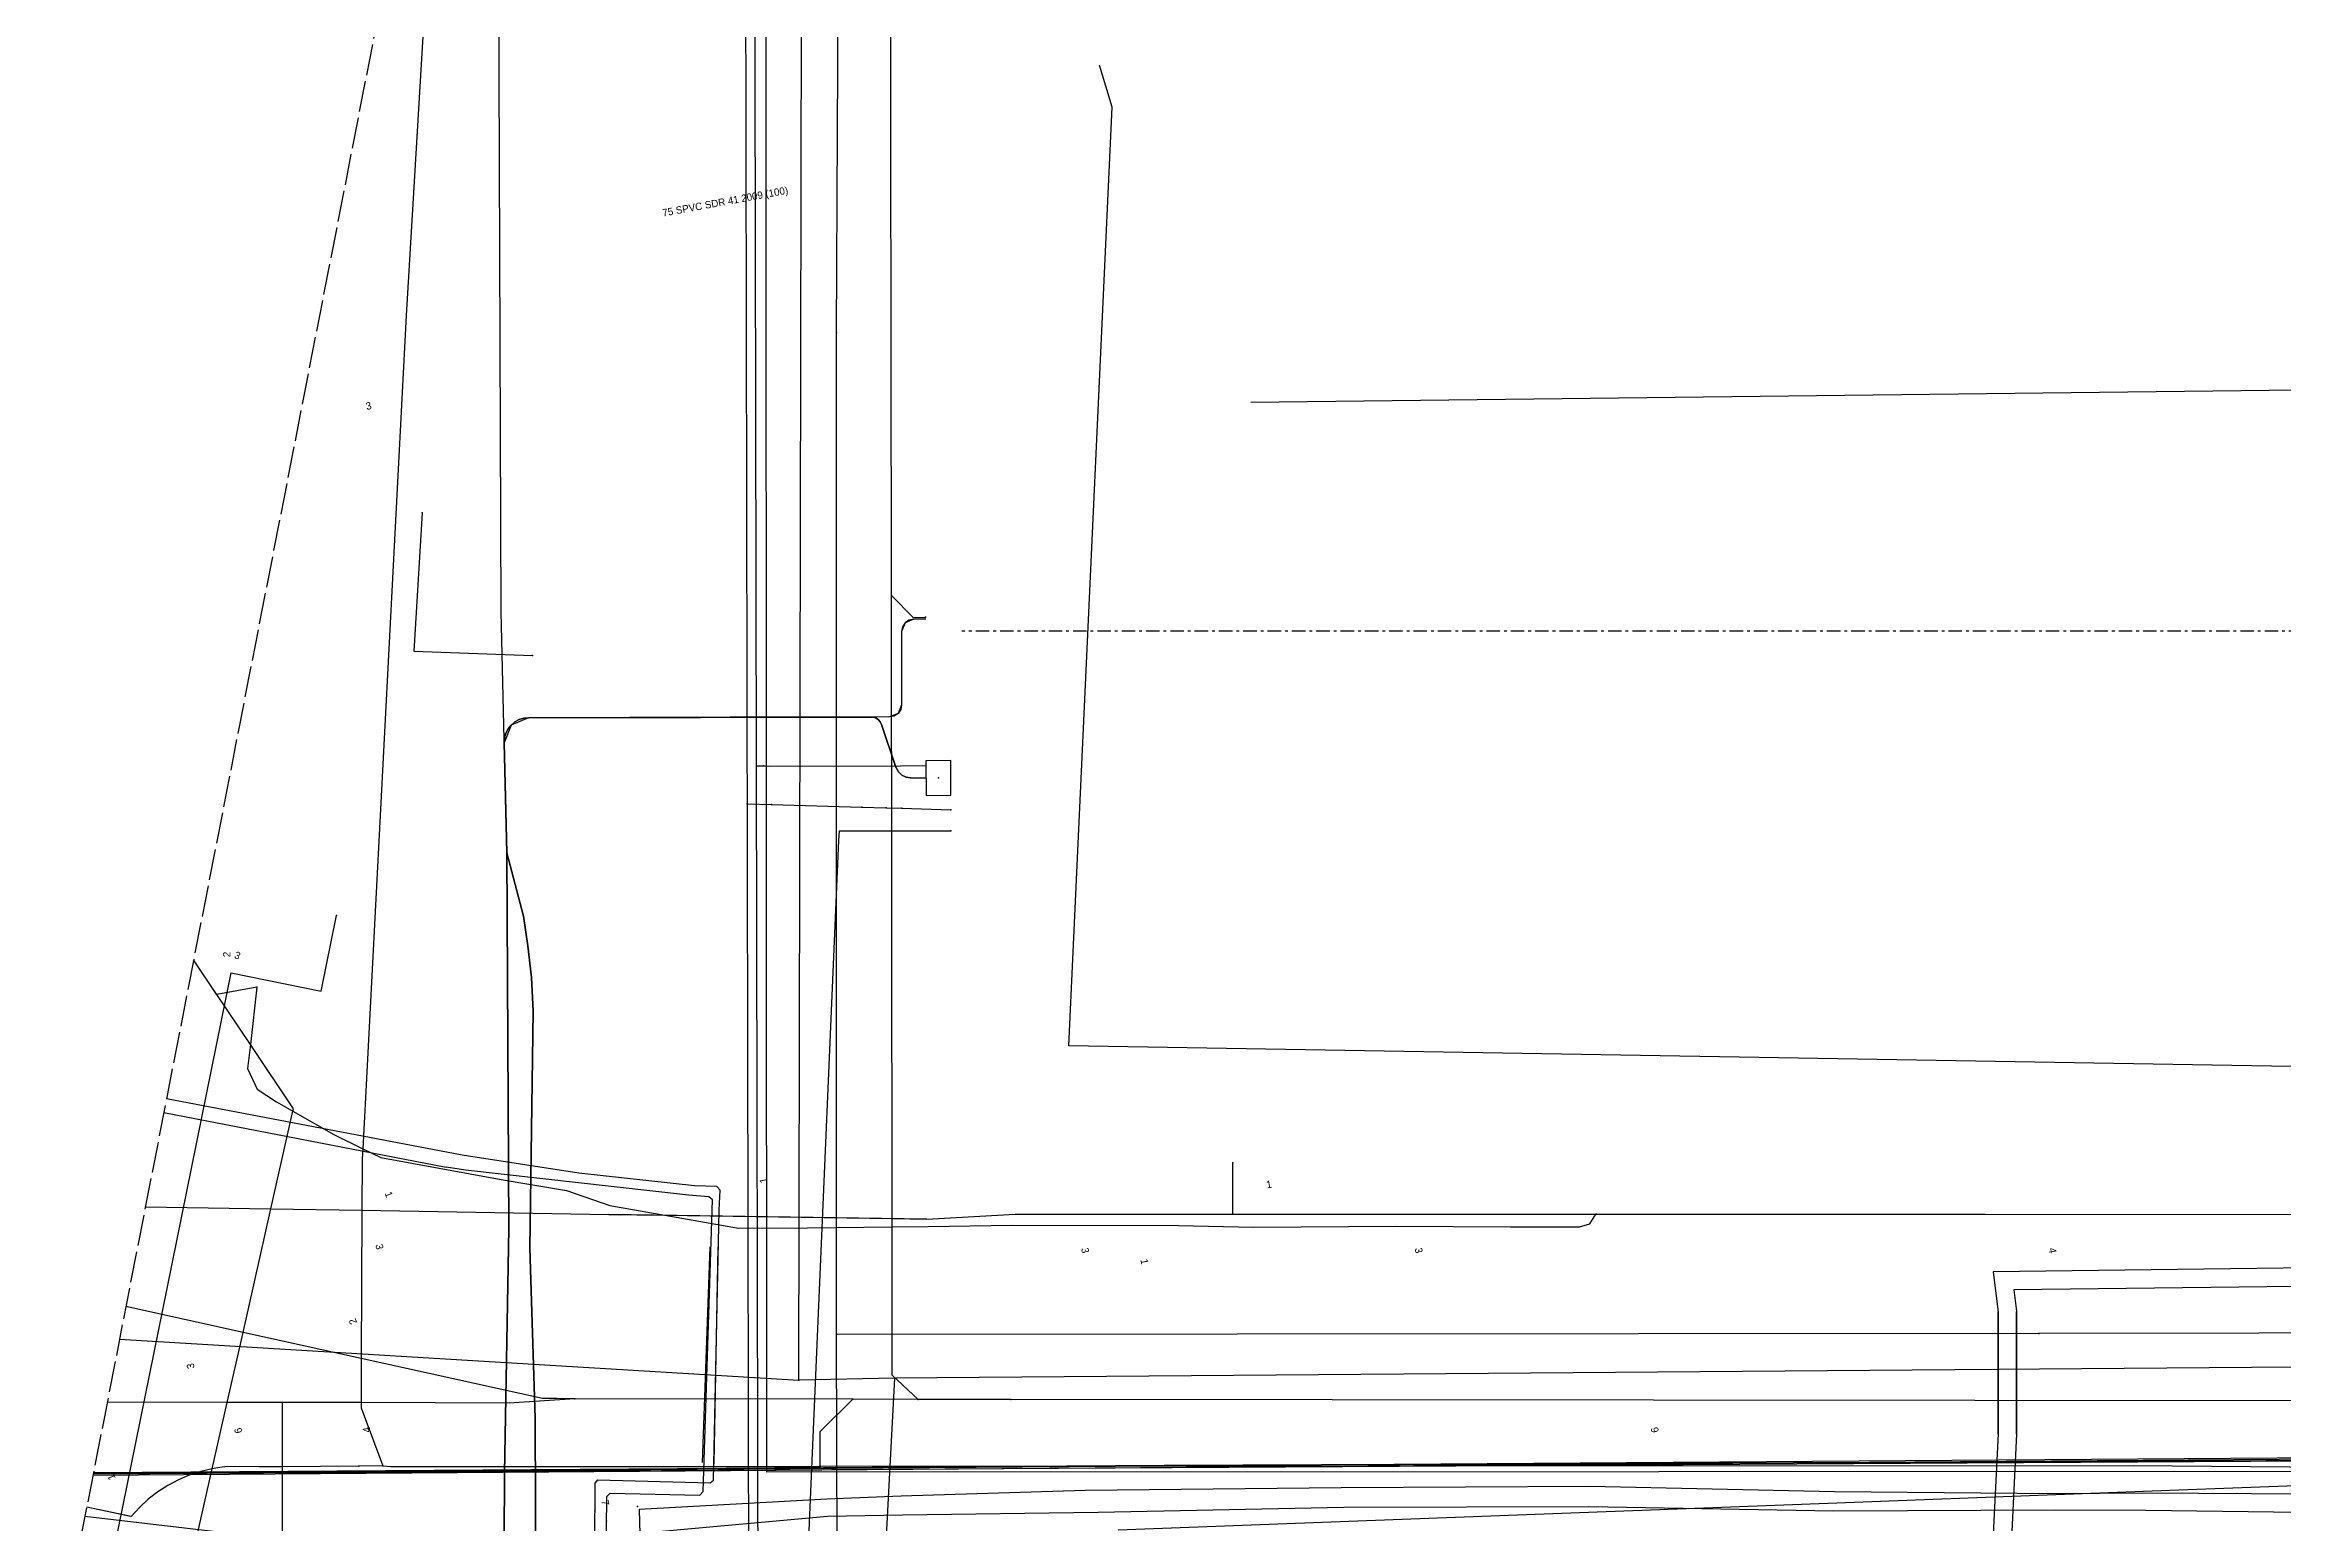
# Model space of a CAD drawing. Header units: metres. Extents: x -529 to 260, y -315 to 217.
# Drawn here: x -411.2 to -319.7, y -9.7 to 50.7 of the extents above; entities that cross this region are included whole.
import ezdxf

# ---------------------------------------------------------------- set-up
doc = ezdxf.new("R2010")
doc.units = ezdxf.units.M
doc.linetypes.add('DASHED', pattern=[1.524, 1.27, -0.254])
doc.linetypes.add('DISUSED', pattern=[0.9943, 0.55, -0.1666, 0.1111, -0.1666])
for name, color, linetype, true_color in [('GM0772_GWA_Appurtenance', 7, 'Continuous', 0xba38a8), ('GM0772_GWA_Rioolleiding', 7, 'Continuous', 0xba38a8), ('KA0000_OVG_Orientatiepolygoon', 7, 'Continuous', 0xff00ff), ('KL1001_WAT_Appurtenance', 7, 'Continuous', 0x0000ff), ('KL1001_WAT_Waterleiding', 7, 'Continuous', 0x0000ff), ('KL1031_ELS_Appurtenance', 7, 'Continuous', 0x960000), ('KL1031_ELS_Elektriciteitskabel', 7, 'Continuous', 0x960000), ('KL1031_ELS_ExtraGeometrie', 7, 'Continuous', 0x960000), ('KL1031_ELS_TechnischGebouw', 7, 'Continuous', 0x960000), ('KL1031_EMS_Elektriciteitskabel', 7, 'Continuous', 0xc80000), ('KL1031_EMS_ExtraGeometrie', 7, 'Continuous', 0xc80000), ('KL1031_EMS_Mantelbuis', 7, 'Continuous', 0xc80000), ('KL1031_EMS_TechnischGebouw', 7, 'Continuous', 0xc80000), ('KL1031_GLD_Annotatie', 7, 'Continuous', 0xffffff), ('KL1031_GLD_Appurtenance', 7, 'Continuous', 0xffaf3c), ('KL1031_GLD_OlieGasChemicalienPijpleiding', 7, 'Continuous', 0xffaf3c), ('KL1049_DAT_Telecommunicatiekabel', 7, 'Continuous', 0x00ff00), ('KL1051_DAT_Annotatie', 7, 'Continuous', 0xffffff), ('KL1051_DAT_Appurtenance', 7, 'Continuous', 0x00ff00), ('KL1051_DAT_Kabelbed', 7, 'Continuous', 0x00ff00), ('KL1051_DAT_Mantelbuis', 7, 'Continuous', 0x00ff00), ('KL1233_ELS_Appurtenance', 7, 'Continuous', 0x960000), ('KL1233_WRM_Appurtenance', 7, 'Continuous', 0x008080), ('KL1233_WRM_Mantelbuis', 7, 'Continuous', 0x008080), ('KL1233_WRM_ThermischePijpleiding', 7, 'Continuous', 0x008080), ('KL1648_DAT_Telecommunicatiekabel', 7, 'Continuous', 0x00ff00), ('KL1662_EMS_Elektriciteitskabel', 7, 'Continuous', 0xc80000), ('KL1662_EMS_Mantelbuis', 7, 'Continuous', 0xc80000)]:
    doc.layers.add(name, color=color, linetype=linetype, true_color=true_color)

msp = doc.modelspace()

# ---------------------------------------------------------------- linework, layer by layer
at = {"layer": 'GM0772_GWA_Appurtenance'}
for p in [(-378.826, 38.952), (-378.831, -2.006), (-329.672, -1.961), (-380.377, -3.868), (-376.456, -3.792)]:
    msp.add_point(p, dxfattribs=at)
at = {"layer": 'GM0772_GWA_Rioolleiding', "linetype": 'CONTINUOUS'}
for points in [[(-380.377, -3.868), (-380.212, 79.94)], [(-378.826, 38.952), (-378.628, 79.984)], [(-378.831, -2.006), (-378.826, 38.952)], [(-408.145, -2.198), (-380.377, -3.868)], [(-329.672, -1.961), (-378.831, -2.006)], [(-378.77, -19.713), (-378.831, -2.006)], [(-275.681, -1.886), (-329.672, -1.961)], [(-298.433, -3.169), (-376.456, -3.792)], [(-376.456, -3.792), (-380.377, -3.868)], [(-376.456, -3.792), (-377.207, -17.989)]]:
    msp.add_lwpolyline(points, dxfattribs=at)
at = {"layer": 'KA0000_OVG_Orientatiepolygoon', "linetype": 'DASHED'}
msp.add_lwpolyline([(212.467, 216.691), (-371.799, 183.859), (-469.178, -314.621), (251.501, 5.16), (212.467, 216.691)], close=True, dxfattribs=at)
at = {"layer": 'KL1001_WAT_Appurtenance'}
msp.add_point((-381.806, 21.243), dxfattribs=at)
at = {"layer": 'KL1001_WAT_Waterleiding', "linetype": 'CONTINUOUS'}
for points in [[(-382.102, 21.242), (-382.117, 28.654), (-382.203, 70.654)], [(-382.102, 21.242), (-381.806, 21.243)], [(-382.03, -13.547), (-382.031, -13.346), (-382.102, 21.242)], [(-381.806, 21.243), (-381.574, 21.241)], [(-381.574, 21.241), (-376.212, 21.254)], [(-376.212, 21.254), (-375.164, 21.255)]]:
    msp.add_lwpolyline(points, dxfattribs=at)
at = {"layer": 'KL1031_ELS_Appurtenance'}
msp.add_point((-374.159, 18.593), dxfattribs=at)
at = {"layer": 'KL1031_ELS_Elektriciteitskabel', "linetype": 'CONTINUOUS'}
msp.add_lwpolyline([(-380.01, -11.604), (-378.737, 18.194), (-378.709, 18.593), (-374.159, 18.593)], dxfattribs=at)
at = {"layer": 'KL1031_ELS_ExtraGeometrie', "linetype": 'CONTINUOUS'}
msp.add_lwpolyline([(-374.154, 20.047), (-374.157, 21.459), (-374.164, 21.462), (-375.171, 21.459), (-375.175, 21.451), (-375.17, 20.043), (-375.162, 20.04), (-374.163, 20.043), (-374.154, 20.046), (-374.154, 20.047)], close=True, dxfattribs=at)
at = {"layer": 'KL1031_ELS_TechnischGebouw'}
msp.add_point((-374.664, 20.751), dxfattribs=at)
at = {"layer": 'KL1031_EMS_Elektriciteitskabel', "linetype": 'CONTINUOUS'}
for points in [[(-392.418, -10.379), (-392.402, -7.676), (-392.229, 2.328), (-392.311, 17.696), (-392.546, 27.546), (-392.65, 56.937), (-392.844, 76.13)], [(-392.418, -10.379), (-392.402, -7.676), (-392.229, 2.328), (-392.311, 17.696), (-392.546, 27.546), (-392.65, 56.937), (-392.843, 76.131)], [(-392.418, -10.379), (-392.402, -7.676), (-392.229, 2.328), (-392.311, 17.696), (-392.546, 27.546), (-392.65, 56.937), (-392.843, 76.131)], [(-392.418, -10.379), (-392.402, -7.676), (-392.229, 2.328), (-392.311, 17.696), (-392.546, 27.546), (-392.65, 56.937), (-392.843, 76.131)], [(-392.418, -10.379), (-392.402, -7.676), (-392.229, 2.328), (-392.311, 17.696), (-392.546, 27.546), (-392.65, 56.937), (-392.843, 76.131)], [(-392.418, -10.379), (-392.402, -7.676), (-392.229, 2.328), (-392.311, 17.696), (-392.546, 27.546), (-392.65, 56.937), (-392.843, 76.131)], [(-392.418, -10.379), (-392.402, -7.676), (-392.229, 2.328), (-392.311, 17.696), (-392.546, 27.546), (-392.65, 56.937), (-392.843, 76.131)], [(-392.418, -10.379), (-392.402, -7.676), (-392.229, 2.328), (-392.311, 17.696), (-392.546, 27.546), (-392.65, 56.937), (-392.843, 76.131)], [(-392.418, -10.379), (-392.402, -7.676), (-392.229, 2.328), (-392.311, 17.696), (-392.546, 27.546), (-392.65, 56.937), (-392.843, 76.131)], [(-392.418, -10.379), (-392.402, -7.676), (-392.229, 2.328), (-392.311, 17.696), (-392.546, 27.546), (-392.65, 56.937), (-392.843, 76.131)], [(-392.418, -10.379), (-392.402, -7.676), (-392.229, 2.328), (-392.311, 17.696), (-392.546, 27.546), (-392.65, 56.937), (-392.842, 76.038)], [(-392.418, -10.379), (-392.402, -7.676), (-392.229, 2.328), (-392.311, 17.696), (-392.546, 27.546), (-392.65, 56.937), (-392.842, 76.038)], [(-375.176, 27.244), (-375.675, 27.243), (-375.866, 27.205), (-376.029, 27.097), (-376.137, 26.935), (-376.175, 26.743), (-376.169, 23.746), (-376.206, 23.555), (-376.314, 23.392), (-376.476, 23.284), (-376.668, 23.245), (-391.42, 23.217), (-391.618, 23.196), (-391.808, 23.138), (-391.982, 23.042), (-392.134, 22.914), (-392.258, 22.759), (-392.349, 22.582), (-392.403, 22.391), (-392.418, 22.193), (-392.311, 17.696), (-392.229, 2.328), (-392.402, -7.676), (-392.418, -10.379)], [(-375.164, 20.75), (-375.804, 20.754), (-375.986, 20.783), (-376.161, 20.869), (-376.295, 20.996), (-376.398, 21.191), (-376.985, 22.944), (-377.043, 23.048), (-377.119, 23.132), (-377.212, 23.195), (-377.323, 23.237), (-377.346, 23.243), (-391.42, 23.217), (-391.618, 23.196), (-391.808, 23.138), (-391.982, 23.042), (-392.134, 22.914), (-392.258, 22.759), (-392.349, 22.582), (-392.403, 22.391), (-392.418, 22.193), (-392.311, 17.696), (-391.625, 15.105), (-391.457, 13.887), (-391.299, 12.59), (-391.23, 11.215), (-391.367, 1.528), (-391.148, -5.429), (-391.14, -8.939), (-391.117, -12.489)], [(-391.117, -12.534), (-391.14, -8.939), (-391.148, -5.429), (-391.367, 1.528), (-391.23, 11.215), (-391.299, 12.59), (-391.457, 13.887), (-391.625, 15.105), (-392.311, 17.696), (-392.418, 22.193), (-392.403, 22.391), (-392.349, 22.582), (-392.258, 22.759), (-392.134, 22.914), (-391.982, 23.042), (-391.808, 23.138), (-391.618, 23.196), (-391.42, 23.217), (-377.346, 23.243), (-377.323, 23.237), (-377.212, 23.195), (-377.119, 23.132), (-377.043, 23.048), (-376.985, 22.944), (-376.398, 21.191), (-376.295, 20.996), (-376.161, 20.869), (-375.986, 20.783), (-375.804, 20.754), (-375.164, 20.75)], [(-231.382, -4.134), (-235.931, -4.128), (-311.939, -3.92), (-312.105, -4.02), (-315.934, -7.006), (-316.126, -7.03), (-409.222, -7.707)]]:
    msp.add_lwpolyline(points, dxfattribs=at)
at = {"layer": 'KL1031_EMS_Elektriciteitskabel', "linetype": 'DISUSED'}
msp.add_lwpolyline([(-232.389, 27.81), (-232.389, 26.758), (-373.7, 26.755)], dxfattribs=at)
at = {"layer": 'KL1031_EMS_ExtraGeometrie', "linetype": 'CONTINUOUS'}
msp.add_lwpolyline([(-374.154, 20.047), (-374.157, 21.459), (-374.164, 21.462), (-375.171, 21.459), (-375.175, 21.451), (-375.17, 20.043), (-375.162, 20.04), (-374.163, 20.043), (-374.154, 20.046), (-374.154, 20.047)], close=True, dxfattribs=at)
at = {"layer": 'KL1031_EMS_Mantelbuis', "linetype": 'CONTINUOUS'}
for points in [[(-383.182, 23.233), (-378.179, 23.242)], [(-383.182, 23.233), (-378.179, 23.242)], [(-392.229, 2.328), (-392.402, -7.676)], [(-392.229, 2.328), (-392.402, -7.676)], [(-392.229, 2.328), (-392.402, -7.676)], [(-392.229, 2.328), (-392.402, -7.676)], [(-392.229, 2.328), (-392.402, -7.676)], [(-392.229, 2.328), (-392.402, -7.676)], [(-392.229, 2.328), (-392.402, -7.676)], [(-392.229, 2.328), (-392.402, -7.676)], [(-392.229, 2.328), (-392.402, -7.676)], [(-392.229, 2.328), (-392.402, -7.676)], [(-392.229, 2.328), (-392.402, -7.676)], [(-391.367, 1.528), (-391.148, -5.429)], [(-391.367, 1.528), (-391.148, -5.429)]]:
    msp.add_lwpolyline(points, dxfattribs=at)
at = {"layer": 'KL1031_EMS_TechnischGebouw'}
msp.add_point((-374.664, 20.751), dxfattribs=at)
at = {"layer": 'KL1031_GLD_Appurtenance'}
for p in [(-382.483, 19.692), (-381.484, 19.663), (-377.789, 19.557), (-376.802, 19.529), (-376.161, 19.511), (-374.161, 19.455)]:
    msp.add_point(p, dxfattribs=at)
at = {"layer": 'KL1031_GLD_OlieGasChemicalienPijpleiding', "linetype": 'CONTINUOUS'}
for points in [[(-382.574, 68.775), (-382.422, -12.201)], [(-382.483, 19.692), (-381.484, 19.663)], [(-381.484, 19.663), (-377.789, 19.557)], [(-377.789, 19.557), (-376.802, 19.529)], [(-376.802, 19.529), (-376.161, 19.511)], [(-376.161, 19.511), (-374.161, 19.455)]]:
    msp.add_lwpolyline(points, dxfattribs=at)
at = {"layer": 'KL1049_DAT_Telecommunicatiekabel', "linetype": 'CONTINUOUS'}
for points in [[(-409.232, -7.758), (-316.109, -7.079), (-312.122, -3.97), (-237.465, -4.174)], [(-309.767, -26.152), (-309.74, -8.153), (-309.982, -7.849), (-324.314, -8.387), (-338.646, -8.924), (-367.31, -10.002)]]:
    msp.add_lwpolyline(points, dxfattribs=at)
at = {"layer": 'KL1051_DAT_Appurtenance'}
for p in [(-395.776, 31.597), (-376.578, 28.211), (-375.188, 27.322), (-391.258, 25.754), (-404.178, 11.918), (-402.533, 12.204), (-402.533, 12.204), (-404.161, 11.893), (-362.632, 5.011), (-362.628, 2.916), (-347.78, 2.916), (-347.761, 2.916), (-401.494, -4.781), (-389.535, -4.627), (-378.156, -4.651), (-375.495, -4.655), (-371.705, -4.662), (-398.354, -7.387), (-397.376, -7.38), (-397.376, -7.38), (-379.492, -7.401), (-407.327, -9.072)]:
    msp.add_point(p, dxfattribs=at)
at = {"layer": 'KL1051_DAT_Kabelbed', "linetype": 'CONTINUOUS'}
for points in [[(-393.073, 74.959), (-393.039, 74.929), (-393.008, 74.898), (-392.477, 74.189), (-392.095, 73.681), (-388.798, 69.283), (-388.779, 69.259), (-388.304, 68.626), (-387.858, 68.015), (-395.421, 56.56), (-396.429, 39.667), (-398.197, 5.589), (-398.218, 5.175), (-398.228, 5.003), (-398.235, 3.239), (-398.236, 3.074), (-398.258, -2.985), (-398.265, -4.79), (-398.266, -5.006), (-397.376, -7.38)], [(-376.579, 28.21), (-376.579, 28.84), (-376.629, 56.796), (-376.65, 67.321), (-376.644, 67.904)], [(-395.776, 31.597), (-396.116, 25.935), (-391.258, 25.754)], [(-375.495, -4.655), (-376.548, -3.672), (-376.555, 2.399), (-376.555, 2.74), (-376.579, 28.21)], [(-376.578, 28.211), (-375.699, 27.316), (-375.188, 27.322)], [(-404.178, 11.918), (-405.114, 13.318)], [(-409.424, -29.996), (-404.352, -7.49), (-403.741, -4.778), (-403.096, -1.916), (-401.958, 3.134), (-401.059, 7.125), (-401.036, 7.224), (-402.795, 9.854), (-404.16, 11.892), (-404.178, 11.918)], [(-402.533, 12.204), (-404.16, 11.892), (-404.161, 11.893)], [(-402.533, 12.204), (-402.795, 9.854), (-402.906, 8.867), (-402.516, 8.032), (-401.729, 7.504), (-401.059, 7.125), (-399.383, 6.177), (-398.197, 5.589), (-397.465, 5.227), (-392.544, 4.328), (-389.864, 3.878), (-388.101, 3.266), (-385.855, 2.876), (-382.836, 2.35), (-380.01, 2.358), (-376.555, 2.399), (-375.08, 2.416), (-371.666, 2.465), (-364.852, 2.458), (-361.785, 2.38), (-355.942, 2.423), (-351.268, 2.394), (-348.457, 2.401), (-348.025, 2.527), (-347.78, 2.916)], [(-362.628, 2.916), (-362.632, 5.011)], [(-407.087, 3.217), (-401.958, 3.134), (-398.236, 3.074), (-388.135, 2.909), (-385.855, 2.876), (-376.555, 2.74), (-375.132, 2.718), (-371.531, 2.917), (-362.628, 2.916)], [(-375.131, 2.718), (-388.135, 2.909), (-388.14, 2.908)], [(-362.628, 2.916), (-357.59, 2.916), (-347.78, 2.916), (-347.761, 2.916)], [(-347.761, 2.916), (-331.876, 2.916), (-310.786, 2.9)], [(-389.535, -4.627), (-390.271, -4.625), (-390.855, -4.623), (-398.258, -2.985), (-403.096, -1.916), (-407.884, -0.858)], [(-401.494, -4.781), (-401.669, -4.78), (-403.741, -4.778), (-408.649, -4.774)], [(-401.494, -4.781), (-401.496, -7.409), (-401.5, -10.75)], [(-389.535, -4.627), (-392.219, -4.806), (-398.265, -4.79), (-401.494, -4.781)], [(-378.156, -4.651), (-389.535, -4.627)], [(-379.492, -7.401), (-379.502, -5.967), (-378.156, -4.651)], [(-375.495, -4.655), (-378.156, -4.651)], [(-371.705, -4.662), (-375.495, -4.655)], [(-319.147, -4.721), (-371.705, -4.662)], [(-398.354, -7.387), (-401.496, -7.409), (-402.435, -7.414), (-403.746, -7.406), (-404.05, -7.439), (-404.352, -7.49), (-404.827, -7.603), (-405.291, -7.756), (-405.74, -7.948), (-406.171, -8.177), (-406.582, -8.442), (-406.968, -8.742), (-407.327, -9.072)], [(-397.376, -7.38), (-398.354, -7.387)], [(-397.376, -7.38), (-397.045, -7.396), (-379.492, -7.401)], [(-310.914, -7.361), (-312.56, -7.483), (-317.82, -7.442), (-325.814, -7.38), (-354.346, -7.388), (-379.492, -7.401)], [(-407.327, -9.072), (-407.668, -9.445), (-409.486, -9.057)], [(-407.692, -9.44), (-409.485, -9.058)]]:
    msp.add_lwpolyline(points, dxfattribs=at)
at = {"layer": 'KL1051_DAT_Mantelbuis', "linetype": 'CONTINUOUS'}
for points in [[(-375.131, 2.718), (-388.135, 2.909), (-388.14, 2.908)], [(-407.692, -9.44), (-409.485, -9.058)]]:
    msp.add_lwpolyline(points, dxfattribs=at)
at = {"layer": 'KL1233_ELS_Appurtenance'}
msp.add_point((-386.963, -9.039), dxfattribs=at)
at = {"layer": 'KL1233_WRM_Appurtenance'}
for p in [(-399.278, 15.122), (-388.705, -9.216), (-388.235, -9.63)]:
    msp.add_point(p, dxfattribs=at)
at = {"layer": 'KL1233_WRM_Mantelbuis', "linetype": 'CONTINUOUS'}
for points in [[(-384.315, -7.235), (-383.991, 1.576)], [(-383.826, -7.288), (-383.672, 1.573)], [(-331.33, -6.074), (-331.339, -1.074)], [(-330.579, -6.073), (-330.586, -1.073)]]:
    msp.add_lwpolyline(points, dxfattribs=at)
at = {"layer": 'KL1233_WRM_ThermischePijpleiding', "linetype": 'CONTINUOUS'}
for points in [[(-305.113, 6.456), (-305.112, -0.578), (-308.738, -3.539), (-308.738, -7.6), (-381.679, -7.633), (-381.715, 72.581)], [(-426.666, -100.909), (-424.124, -88.393), (-423.611, -85.864), (-421.623, -76.077), (-419.136, -63.826), (-414.663, -41.797), (-410.677, -22.169), (-410.179, -19.718), (-406.199, -0.116), (-403.579, 12.782), (-399.901, 12.035), (-399.277, 15.123)], [(-394.135, 5.324), (-406.225, 7.63)], [(-406.335, 7.072), (-394.79, 4.843)], [(-388.248, -11.291), (-388.227, -8.625), (-388.085, -8.484), (-384.416, -8.568), (-384.288, -8.417), (-383.901, 3.501), (-384.047, 3.632), (-384.886, 3.697), (-393.998, 4.71), (-394.79, 4.843)], [(-388.707, -10.535), (-388.702, -8.082), (-388.584, -7.942), (-383.991, -8.069), (-383.859, -7.954), (-383.626, 3.08), (-383.584, 3.892), (-383.72, 4.054), (-384.639, 4.08), (-389.37, 4.593), (-394.135, 5.324)], [(-309.994, 0.075), (-330.691, -0.182), (-330.586, -1.05), (-330.579, -6.069), (-330.834, -11.208), (-374.446, -11.298), (-386.448, -11.313), (-401.576, -11.132), (-409.706, -10.188)], [(-309.997, 0.825), (-331.538, 0.557), (-331.336, -1.096), (-331.329, -6.051), (-331.548, -10.459), (-374.446, -10.548), (-386.444, -10.563), (-401.527, -10.382), (-409.562, -9.45)], [(-307.737, -10.131), (-307.048, -10.149), (-307.048, -9.157), (-313.268, -8.917), (-318.81, -8.537), (-325.311, -8.491), (-329.056, -8.521), (-338.032, -8.439), (-348.024, -8.215), (-358.203, -8.274), (-368.664, -8.382), (-376.192, -8.61), (-379.219, -8.736)], [(-379.219, -8.736), (-386.9, -9.16), (-386.74, -15.184), (-386.699, -25.433), (-379.602, -23.828), (-378.9, -27.862)], [(-319.027, -9.279), (-325.302, -9.194), (-329.027, -9.187), (-338.048, -9.228), (-348.068, -9.049), (-358.09, -9.076), (-368.129, -9.281), (-376.125, -9.391), (-379.195, -9.448), (-386.103, -10.076), (-386.027, -14.577), (-385.894, -24.908), (-379.202, -23.391), (-378.463, -27.629)]]:
    msp.add_lwpolyline(points, dxfattribs=at)
at = {"layer": 'KL1648_DAT_Telecommunicatiekabel', "linetype": 'CONTINUOUS'}
for points in [[(-304.39, 6.348), (-307.272, 8.748), (-369.337, 9.803), (-367.556, 48.18), (-368.074, 49.901)], [(-304.418, 6.355), (-307.528, 36.749), (-361.891, 36.099)], [(-409.213, -7.661), (-365.439, -7.359), (-304.307, -7.096), (-270.867, -6.904), (-237.42, -6.704), (-236.675, -4.127), (-235.936, -4.129), (-235.932, 0.438), (-235.928, 5.019), (-238.318, 10.725)], [(-409.213, -7.661), (-365.439, -7.359), (-304.307, -7.096), (-304.349, -0.374), (-304.39, 6.348)], [(-237.422, -6.707), (-409.223, -7.713)], [(-147.985, -10.24), (-148.687, -8.736), (-148.985, -8.658), (-154.804, -8.785), (-161.956, -8.64), (-169.557, -8.693), (-178.627, -8.841), (-186.286, -8.807), (-201.001, -9.045), (-213.542, -8.98), (-231.031, -8.789), (-236.971, -8.921), (-237.271, -8.672), (-237.425, -7.415), (-237.42, -6.704), (-270.867, -6.904), (-304.307, -7.096), (-365.439, -7.359), (-409.213, -7.661)], [(-409.213, -7.662), (-365.442, -7.363), (-304.311, -7.095)]]:
    msp.add_lwpolyline(points, dxfattribs=at)
at = {"layer": 'KL1662_EMS_Elektriciteitskabel', "linetype": 'CONTINUOUS'}
msp.add_lwpolyline([(-375.176, 27.244), (-375.675, 27.243), (-376.029, 27.097), (-376.175, 26.743), (-376.169, 23.746), (-376.314, 23.392), (-376.668, 23.245), (-377.346, 23.243), (-378.179, 23.242), (-381.12, 23.236), (-383.182, 23.233), (-391.42, 23.217), (-392.134, 22.914), (-392.418, 22.193), (-392.324, 18.28), (-392.311, 17.696), (-392.229, 2.328), (-392.402, -7.676), (-392.418, -10.379)], dxfattribs=at)
at = {"layer": 'KL1662_EMS_Mantelbuis', "linetype": 'CONTINUOUS'}
msp.add_lwpolyline([(-392.229, 2.328), (-392.316, -2.675), (-392.318, -2.804), (-392.402, -7.676)], dxfattribs=at)

# ---------------------------------------------------------------- texts
at = {"layer": 'KL1031_GLD_Annotatie', "insert": (-383.372, 44.277), "char_height": 0.3, "attachment_point": 5, "rotation": 10.363}
msp.add_mtext('75 SPVC SDR 41 2009 (100)', dxfattribs=at)
at = {"layer": 'KL1051_DAT_Annotatie', "char_height": 0.3, "attachment_point": 7}
for s, insert, rotation in [('3', (-398.032, 35.79), 13.663), ('2', (-403.61, 13.423), 89.863), ('3', (-403.483, 13.397), 336.963), ('1', (-397.312, 3.775), 291.063), ('1', (-381.653, 4.214), 101.563), ('1', (-361.23, 3.966), 10.663), ('3', (-397.687, 1.664), 281.663), ('3', (-368.833, 1.516), 280.763), ('1', (-366.405, 1.059), 280.763), ('3', (-355.194, 1.516), 280.763), ('4', (-329.275, 1.514), 280.763), ('2', (-398.422, -1.516), 113.163), ('3', (-405.07, -3.377), 100.763), ('6', (-403.118, -6.013), 100.863), ('4', (-397.876, -5.983), 100.263), ('6', (-345.199, -5.986), 100.663), ('1', (-408.296, -7.88), 112.763), ('7', (-388.452, -8.798), 280.763)]:
    msp.add_mtext(s, dxfattribs=dict(at, insert=insert, rotation=rotation))

doc.saveas('drawing.dxf')
